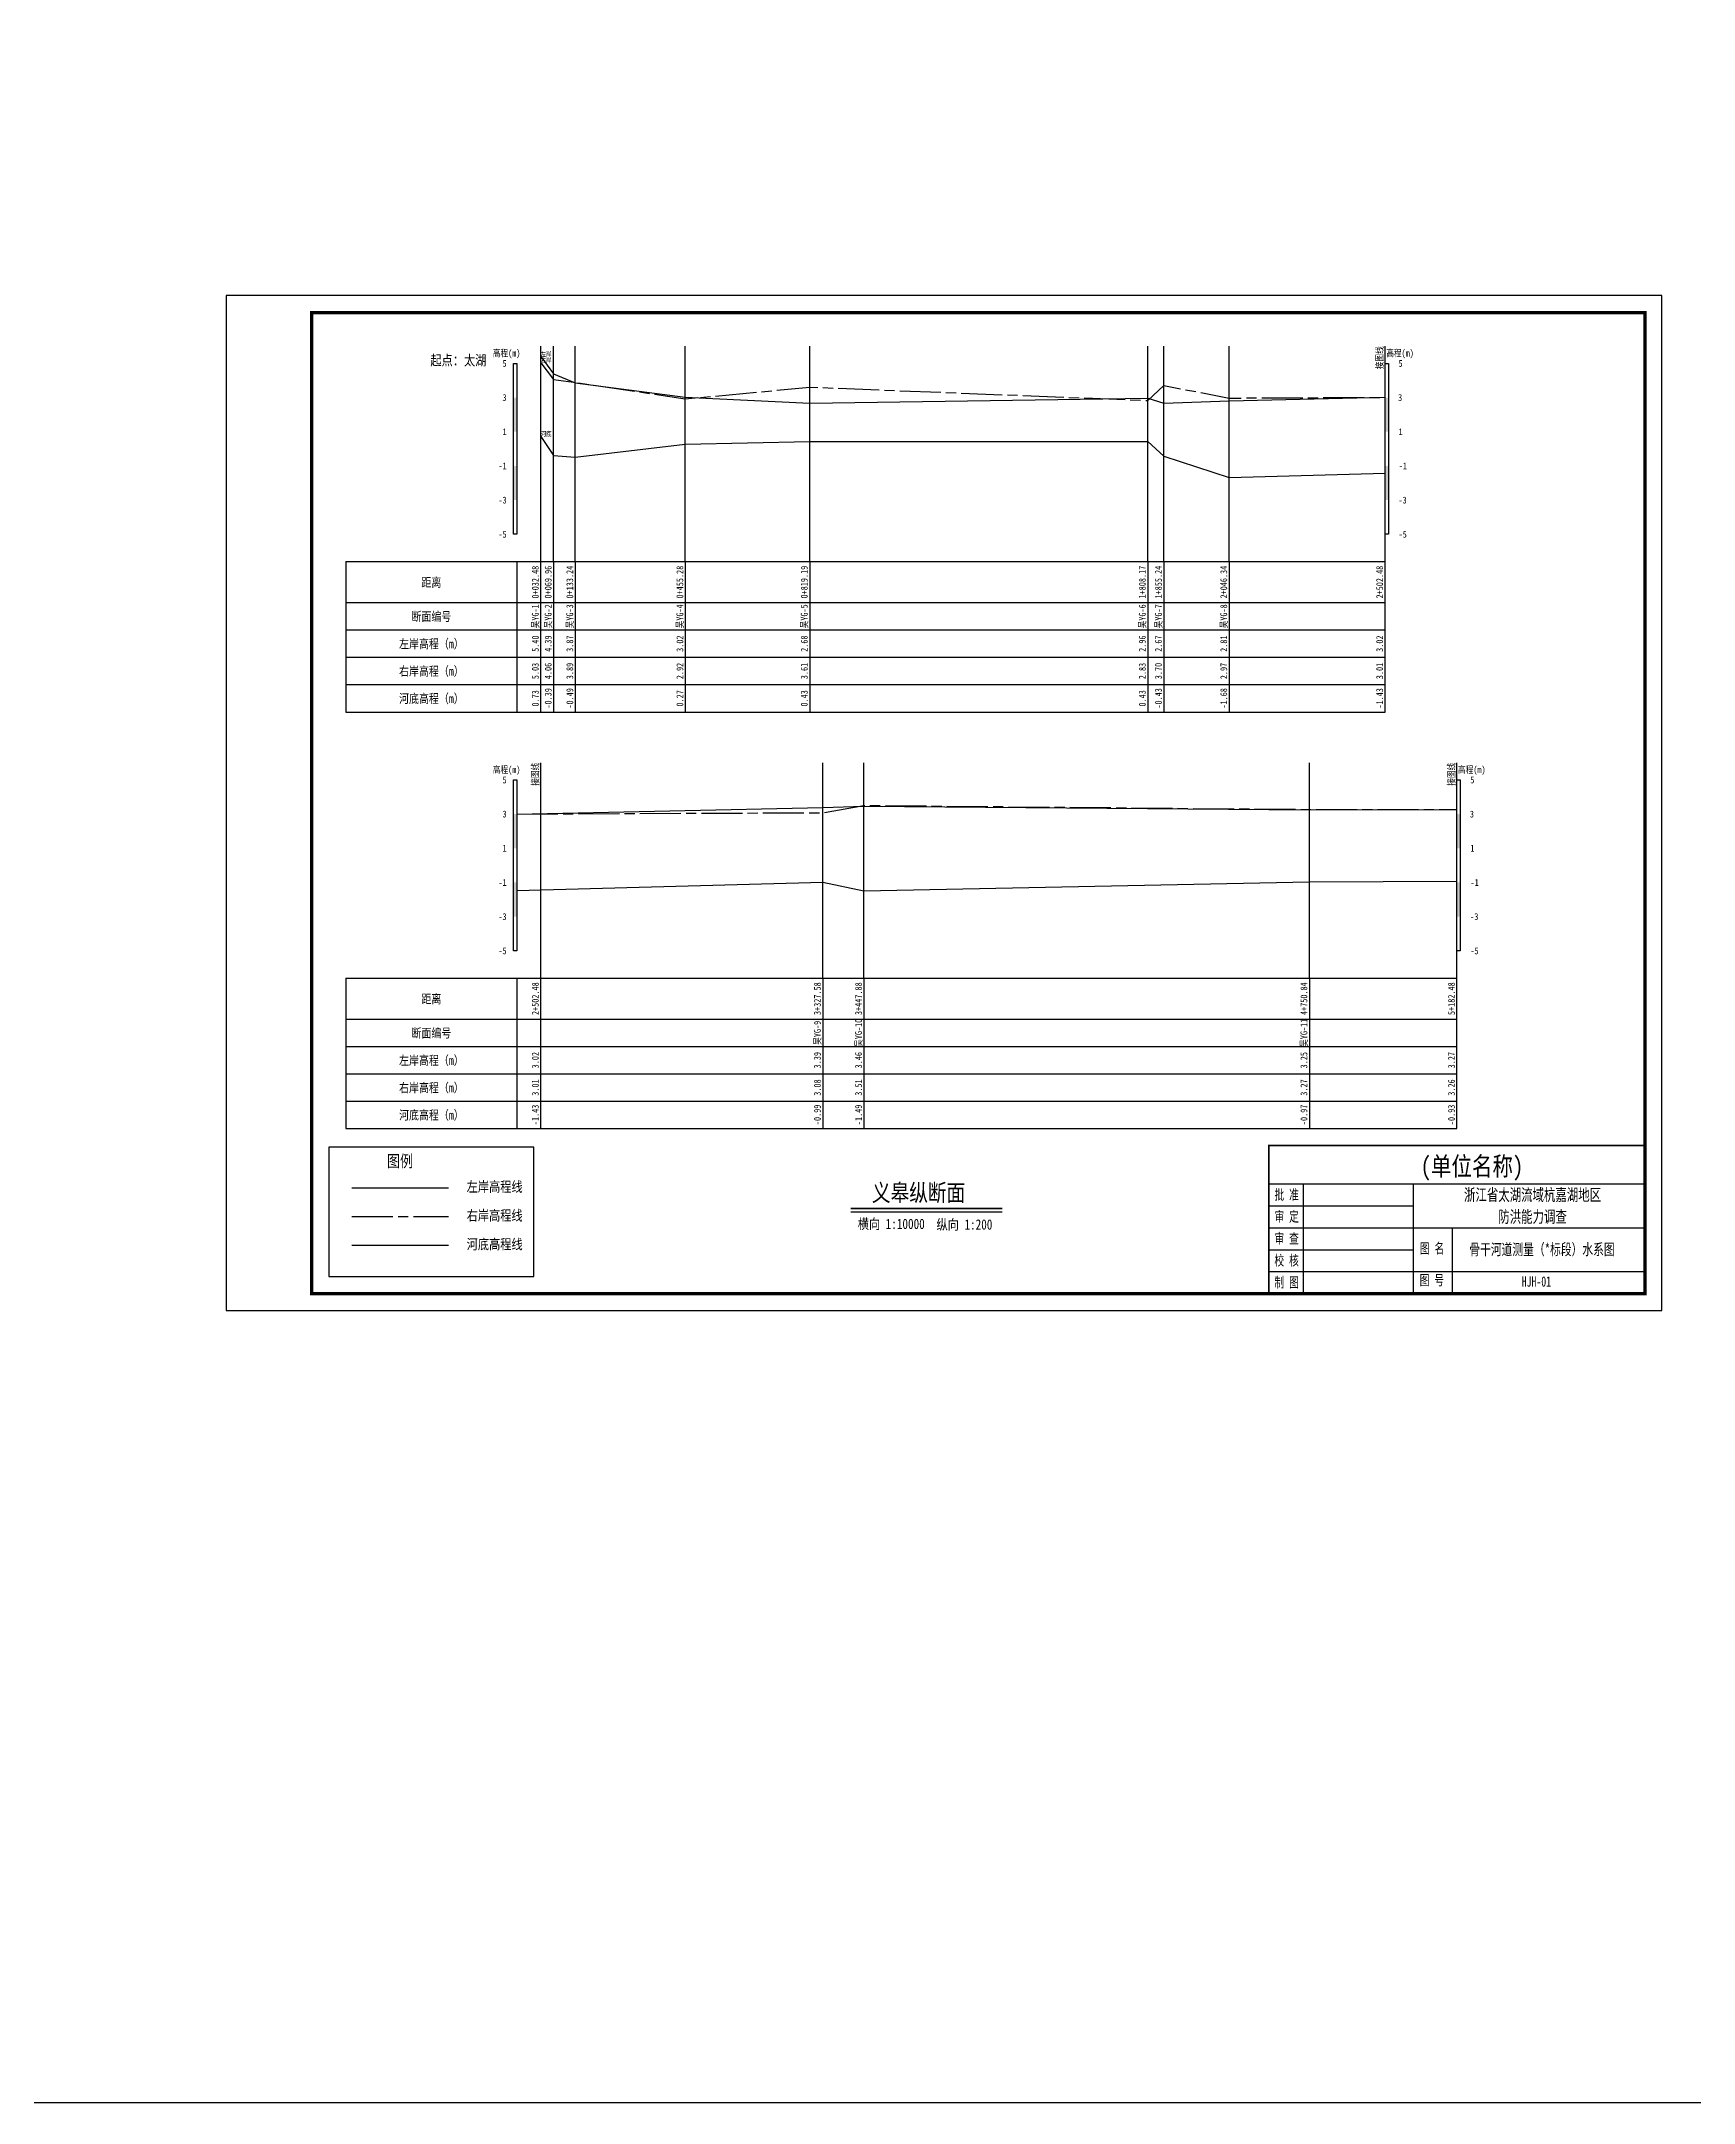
# Model space of a CAD drawing. Extents: x 529382 to 533977, y 3419784 to 3423811.
# Drawn here: x 530546 to 531030, y 3421212 to 3421815 of the extents above; entities that cross this region are included whole.
import ezdxf
from ezdxf.enums import TextEntityAlignment as Align

# ---------------------------------------------------------------- set-up
doc = ezdxf.new("R2010")
doc.units = 0
doc.header["$LTSCALE"] = 0.5
doc.linetypes.add('ACAD_ISO08W100', pattern=[36, 24, -3, 6, -3])
doc.layers.get('0').update_dxf_attribs({"linetype": 'CONTINUOUS'})
for name, color, linetype, lineweight in [('00右岸断面线', 5, 'ACAD_ISO08W100', 30), ('00左岸断面线', 6, 'CONTINUOUS', 30), ('00河底高程', 2, 'CONTINUOUS', 30), ('xxxx', 6, 'CONTINUOUS', 30)]:
    doc.layers.add(name, color=color, linetype=linetype, lineweight=lineweight)
for name, color, linetype in [('tab', 9, 'CONTINUOUS'), ('TEXT', 7, 'CONTINUOUS'), ('zdm1', 2, 'CONTINUOUS'), ('zh', 9, 'CONTINUOUS'), ('图框', 7, 'CONTINUOUS'), ('标注', 7, 'CONTINUOUS'), ('纵断面曲线名称', 7, 'CONTINUOUS'), ('高程标尺', 3, 'CONTINUOUS')]:
    doc.layers.add(name, color=color, linetype=linetype)
doc.styles.add('HZ', font='fangsong_GB2312.ttf', dxfattribs={"width": 0.8})
doc.styles.add('tk2', font='fangsong_GB2312.ttf', dxfattribs={"width": 0.8})

# ---------------------------------------------------------------- blocks, each defined once
blk = doc.blocks.new('A$C0B9647FD')
at = {"lineweight": 100, "const_width": 0.5}
blk.add_lwpolyline([(0, 43.28), (-110, 43.28), (-110, 0), (0, 0), (0, 43.28)], dxfattribs=at)
at = {"layer": 'TEXT', "color": 0}
for p, q in [((-110, 32.08, 0), (0, 32.08, 0)), ((-99.92, 32.08, 0), (-99.92, 6.42, 0)), ((-67.83, 32.08, 0), (-67.83, 6.42, 0)), ((-110, 25.67, 0), (-67.83, 25.67, 0)), ((-110, 19.25, 0), (-67.83, 19.25, 0)), ((-67.83, 19.25, 0), (0, 19.25, 0)), ((-56.35, 19.25, 0), (-56.35, 0, 0)), ((-110, 12.83, 0), (-67.83, 12.83, 0)), ((-110, 6.42, 0), (0, 6.42, 0)), ((-99.92, 6.42, 0), (-99.92, 0, 0)), ((-67.83, 6.42, 0), (-67.83, 0, 0))]:
    blk.add_line(p, q, dxfattribs=at)
at = {"layer": 'TEXT', "color": 7, "ltscale": 8, "style": 'tk2'}
for tag, p, height, width in [('浙江省水利水电技术咨询中心', (-89.53, 34.51, 0), 5.5, 0.8), ('批准', (-108.38, 27.45, 0), 3, 0.7), ('审定', (-108.38, 21.04, 0), 3, 0.7), ('审 查', (-108.38, 14.62, 0), 3, 0.7), ('图名', (-65.84, 11.75, 0), 3, 0.7), ('校 核', (-108.38, 8.2, 0), 3, 0.7), ('制 图', (-108.38, 1.79, 0), 3, 0.7), ('图号', (-65.89, 2.42, 0), 3, 0.7)]:
    blk.add_attdef(tag, p, '', height=height, dxfattribs=dict(at, width=width))
at = {"layer": 'TEXT', "color": 0, "style": 'tk2', "width": 0.7}
for tag, height, p in [('浙江省太湖流域杭嘉湖地区', 3.5, (-32.86, 28.9, -206.67)), ('防洪能力调查', 3.5, (-32.86, 22.5, -206.67)), ('骨干河道测量（*标段）水系图', 3.3, (-30.1, 12.93, -206.67)), ('HJH-01', 3, (-31.74, 3.53, -206.67))]:
    blk.add_attdef(tag, text='', height=height, dxfattribs=at).set_placement(p, align=Align.MIDDLE_CENTER)
blk = doc.blocks.new('A$C72737839')
at = {"linetype": 'Continuous'}
blk.add_lwpolyline([(59.94, 0), (59.94, 37.85), (0, 37.85)], dxfattribs=at)
at = {"linetype": 'Continuous', "flags": 128}
for points in [[(0, 37.85), (0, 0)], [(0, 0), (59.94, 0)]]:
    blk.add_lwpolyline(points, dxfattribs=at)
at = {"layer": '00右岸断面线', "color": 5, "lineweight": 30}
blk.add_line((6.73, 17.55), (35.02, 17.55), dxfattribs=at)
at = {"layer": '00河底高程', "color": 2, "lineweight": 30}
blk.add_line((6.73, 9.13), (35.02, 9.13), dxfattribs=at)
at = {"layer": 'xxxx', "color": 6, "lineweight": 30}
blk.add_line((6.73, 25.97), (35.02, 25.97), dxfattribs=at)
at = {"layer": 'tab', "color": 0, "style": 'HZ', "width": 0.8}
blk.add_text('图例', height=3.5, dxfattribs=at).set_placement((20.83, 33.8), align=Align.MIDDLE)
at = {"layer": 'zdm1', "linetype": 'Continuous', "style": 'HZ', "width": 0.8}
for s, p in [('左岸高程线', (48.5, 26.33)), ('右岸高程线', (48.5, 17.91)), ('河底高程线', (48.5, 9.49))]:
    blk.add_text(s, height=3, dxfattribs=at).set_placement(p, align=Align.MIDDLE)

msp = doc.modelspace()

# ---------------------------------------------------------------- linework, layer by layer
at = {"linetype": 'Continuous'}
msp.add_lwpolyline([(529438.33, 3422418.08), (532044.23, 3422418.08), (532044.23, 3421211.83), (529438.33, 3421211.83)], close=True, dxfattribs=at)
at = {"layer": '00右岸断面线', "flags": 128}
for points in [[(530692.28, 3421720.86), (530696.03, 3421716.01), (530702.36, 3421715.16), (530734.56, 3421710.31), (530770.95, 3421713.76), (530869.85, 3421709.86), (530874.56, 3421714.21), (530893.67, 3421710.56), (530939.28, 3421710.76)], [(530685.28, 3421588.87), (530774.79, 3421589.25), (530786.82, 3421591.4), (530917.12, 3421590.2), (530960.28, 3421590.16)]]:
    msp.add_lwpolyline(points, dxfattribs=at)
at = {"layer": '00左岸断面线', "flags": 128}
for points in [[(530692.28, 3421722.71), (530696.03, 3421717.66), (530702.36, 3421715.06), (530734.56, 3421710.81), (530770.95, 3421709.11), (530869.85, 3421710.51), (530874.56, 3421709.06), (530893.67, 3421709.76), (530939.28, 3421710.79)], [(530685.28, 3421588.78), (530774.79, 3421590.8), (530786.82, 3421591.15), (530917.12, 3421590.1), (530960.28, 3421590.2)]]:
    msp.add_lwpolyline(points, dxfattribs=at)
at = {"layer": '00河底高程', "flags": 128}
for points in [[(530692.28, 3421699.36), (530696.03, 3421693.76), (530702.36, 3421693.26), (530734.56, 3421697.06), (530770.95, 3421697.86), (530869.85, 3421697.86), (530874.56, 3421693.56), (530893.67, 3421687.31), (530939.28, 3421688.54)], [(530685.28, 3421566.49), (530774.79, 3421568.9), (530786.82, 3421566.4), (530917.12, 3421569), (530960.28, 3421569.22)]]:
    msp.add_lwpolyline(points, dxfattribs=at)
at = {"layer": 'tab'}
for p, q in [((530635.28, 3421662.71), (530939.28, 3421662.71)), ((530635.28, 3421662.71), (530635.28, 3421618.71)), ((530685.28, 3421662.71), (530685.28, 3421618.71)), ((530692.28, 3421618.71), (530692.28, 3421662.71)), ((530696.03, 3421662.71), (530696.03, 3421618.71)), ((530702.36, 3421662.71), (530702.36, 3421618.71)), ((530734.56, 3421662.71), (530734.56, 3421618.71)), ((530770.95, 3421662.71), (530770.95, 3421618.71)), ((530869.85, 3421662.71), (530869.85, 3421618.71)), ((530874.56, 3421662.71), (530874.56, 3421618.71)), ((530893.67, 3421662.71), (530893.67, 3421618.71)), ((530939.28, 3421618.71), (530939.28, 3421662.71)), ((530635.28, 3421650.71), (530939.28, 3421650.71)), ((530635.28, 3421642.71), (530939.28, 3421642.71)), ((530635.28, 3421634.71), (530939.28, 3421634.71)), ((530635.28, 3421626.71), (530939.28, 3421626.71)), ((530635.28, 3421618.71), (530939.28, 3421618.71)), ((530635.28, 3421540.85), (530960.28, 3421540.85)), ((530635.28, 3421540.85), (530635.28, 3421496.85)), ((530685.28, 3421540.85), (530685.28, 3421496.85)), ((530692.28, 3421496.85), (530692.28, 3421540.85)), ((530774.79, 3421540.85), (530774.79, 3421496.85)), ((530786.82, 3421540.85), (530786.82, 3421496.85)), ((530917.12, 3421540.85), (530917.12, 3421496.85)), ((530960.28, 3421496.85), (530960.28, 3421540.85)), ((530635.28, 3421528.85), (530960.28, 3421528.85)), ((530635.28, 3421520.85), (530960.28, 3421520.85)), ((530635.28, 3421512.85), (530960.28, 3421512.85)), ((530635.28, 3421504.85), (530960.28, 3421504.85)), ((530635.28, 3421496.85), (530960.28, 3421496.85))]:
    msp.add_line(p, q, dxfattribs=at)
at = {"layer": 'zh', "color": 6}
for p, q in [((530692.28, 3421662.71), (530692.28, 3421725.71)), ((530696.03, 3421662.71), (530696.03, 3421725.71)), ((530702.36, 3421662.71), (530702.36, 3421725.71)), ((530734.56, 3421662.71), (530734.56, 3421725.71)), ((530770.95, 3421662.71), (530770.95, 3421725.71)), ((530869.85, 3421662.71), (530869.85, 3421725.71)), ((530874.56, 3421662.71), (530874.56, 3421725.71)), ((530893.67, 3421662.71), (530893.67, 3421725.71)), ((530774.79, 3421540.85), (530774.79, 3421603.85)), ((530786.82, 3421540.85), (530786.82, 3421603.85)), ((530917.12, 3421540.85), (530917.12, 3421603.85))]:
    msp.add_line(p, q, dxfattribs=at)
at = {"layer": 'zh'}
for p, q in [((530939.28, 3421662.71), (530939.28, 3421725.71)), ((530692.28, 3421540.85), (530692.28, 3421603.85)), ((530960.28, 3421540.85), (530960.28, 3421603.85))]:
    msp.add_line(p, q, dxfattribs=at)
at = {"layer": '图框', "flags": 128}
msp.add_lwpolyline([(530600.28, 3421443.57), (531020.28, 3421443.57), (531020.28, 3421740.57), (530600.28, 3421740.57)], close=True, dxfattribs=at)
at = {"layer": '图框', "const_width": 1, "flags": 128}
msp.add_lwpolyline([(530625.28, 3421448.57), (531015.28, 3421448.57), (531015.28, 3421735.57), (530625.28, 3421735.57)], close=True, dxfattribs=at)
at = {"layer": '图框', "color": 0, "const_width": 0.5, "flags": 128}
msp.add_lwpolyline([(530782.96, 3421473.47), (530827.3, 3421473.47)], dxfattribs=at)
at = {"layer": '图框', "color": 0, "flags": 128}
msp.add_lwpolyline([(530782.96, 3421472.47), (530827.3, 3421472.47)], dxfattribs=at)
at = {"layer": '高程标尺', "flags": 128}
for points in [[(530684.28, 3421670.71), (530684.28, 3421720.71), (530685.28, 3421720.71), (530685.28, 3421670.71)], [(530939.28, 3421670.71), (530939.28, 3421720.71), (530940.28, 3421720.71), (530940.28, 3421670.71)], [(530684.28, 3421548.85), (530684.28, 3421598.85), (530685.28, 3421598.85), (530685.28, 3421548.85)], [(530960.28, 3421548.85), (530960.28, 3421598.85), (530961.28, 3421598.85), (530961.28, 3421548.85)]]:
    msp.add_lwpolyline(points, close=True, dxfattribs=at)
at = {"layer": '高程标尺'}
for points in [[(530684.28, 3421700.71), (530685.28, 3421700.71), (530684.28, 3421710.71), (530685.28, 3421710.71)], [(530939.28, 3421700.71), (530940.28, 3421700.71), (530939.28, 3421710.71), (530940.28, 3421710.71)], [(530684.28, 3421680.71), (530685.28, 3421680.71), (530684.28, 3421690.71), (530685.28, 3421690.71)], [(530939.28, 3421680.71), (530940.28, 3421680.71), (530939.28, 3421690.71), (530940.28, 3421690.71)], [(530684.28, 3421578.85), (530685.28, 3421578.85), (530684.28, 3421588.85), (530685.28, 3421588.85)], [(530960.28, 3421578.85), (530961.28, 3421578.85), (530960.28, 3421588.85), (530961.28, 3421588.85)], [(530684.28, 3421558.85), (530685.28, 3421558.85), (530684.28, 3421568.85), (530685.28, 3421568.85)], [(530960.28, 3421558.85), (530961.28, 3421558.85), (530960.28, 3421568.85), (530961.28, 3421568.85)]]:
    msp.add_solid(points, dxfattribs=at)

# ---------------------------------------------------------------- block references
at = {"layer": '图框', "linetype": 'Continuous'}
msp.add_blockref('A$C72737839', (530630.28, 3421453.57), dxfattribs=at)
msp.add_blockref('A$C0B9647FD', (531015.28, 3421448.57), dxfattribs=at).add_auto_attribs({'图号': '图 号', '图名': '图 名', '批准': '批 准', '校 核': '校 核', '审 查': '审 查', '审定': '审 定', '制 图': '制 图', '浙江省水利水电技术咨询中心': '        (单位名称)', 'HJH-01': 'HJH-01', '骨干河道测量（*标段）水系图': '骨干河道测量（*标段）水系图', '浙江省太湖流域杭嘉湖地区': '浙江省太湖流域杭嘉湖地区', '防洪能力调查': '防洪能力调查'})

# ---------------------------------------------------------------- texts
at = {"layer": 'tab', "color": 3, "style": 'HZ', "width": 0.8}
for s, p in [('0+032.48', (530692.28, 3421656.71)), ('0+069.96', (530696.03, 3421656.71)), ('0+133.24', (530702.36, 3421656.71)), ('0+455.28', (530734.56, 3421656.71)), ('0+819.19', (530770.95, 3421656.71)), ('1+808.17', (530869.85, 3421656.71)), ('1+855.24', (530874.56, 3421656.71)), ('2+046.34', (530893.67, 3421656.71)), ('2+502.48', (530939.28, 3421656.71)), ('吴YG-1', (530692.28, 3421646.71)), ('吴YG-2', (530696.03, 3421646.71)), ('吴YG-3', (530702.36, 3421646.71)), ('吴YG-4', (530734.56, 3421646.71)), ('吴YG-5', (530770.95, 3421646.71)), ('吴YG-6', (530869.85, 3421646.71)), ('吴YG-7', (530874.56, 3421646.71)), ('吴YG-8', (530893.67, 3421646.71)), ('5.40', (530692.28, 3421638.71)), ('4.39', (530696.03, 3421638.71)), ('3.87', (530702.36, 3421638.71)), ('3.02', (530734.56, 3421638.71)), ('2.68', (530770.95, 3421638.71)), ('2.96', (530869.85, 3421638.71)), ('2.67', (530874.56, 3421638.71)), ('2.81', (530893.67, 3421638.71)), ('3.02', (530939.28, 3421638.71)), ('5.03', (530692.28, 3421630.71)), ('4.06', (530696.03, 3421630.71)), ('3.89', (530702.36, 3421630.71)), ('2.92', (530734.56, 3421630.71)), ('3.61', (530770.95, 3421630.71)), ('2.83', (530869.85, 3421630.71)), ('3.70', (530874.56, 3421630.71)), ('2.97', (530893.67, 3421630.71)), ('3.01', (530939.28, 3421630.71)), ('0.73', (530692.28, 3421622.71)), ('-0.39', (530696.03, 3421622.71)), ('-0.49', (530702.36, 3421622.71)), ('0.27', (530734.56, 3421622.71)), ('0.43', (530770.95, 3421622.71)), ('0.43', (530869.85, 3421622.71)), ('-0.43', (530874.56, 3421622.71)), ('-1.68', (530893.67, 3421622.71)), ('-1.43', (530939.28, 3421622.71)), ('2+502.48', (530692.28, 3421534.85)), ('3+327.58', (530774.79, 3421534.85)), ('3+447.88', (530786.82, 3421534.85)), ('4+750.84', (530917.12, 3421534.85)), ('5+182.48', (530960.28, 3421534.85)), ('吴YG-9', (530774.79, 3421524.85)), ('吴YG-10', (530786.82, 3421524.85)), ('吴YG-11', (530917.12, 3421524.85)), ('3.02', (530692.28, 3421516.85)), ('3.39', (530774.79, 3421516.85)), ('3.46', (530786.82, 3421516.85)), ('3.25', (530917.12, 3421516.85)), ('3.27', (530960.28, 3421516.85)), ('3.01', (530692.28, 3421508.85)), ('3.08', (530774.79, 3421508.85)), ('3.51', (530786.82, 3421508.85)), ('3.27', (530917.12, 3421508.85)), ('3.26', (530960.28, 3421508.85)), ('-1.43', (530692.28, 3421500.85)), ('-0.99', (530774.79, 3421500.85)), ('-1.49', (530786.82, 3421500.85)), ('-0.97', (530917.12, 3421500.85)), ('-0.93', (530960.28, 3421500.85))]:
    msp.add_text(s, height=2, rotation=90, dxfattribs=at).set_placement(p, align=Align.BOTTOM_CENTER)
for s, p in [('距离', (530660.28, 3421656.71)), ('断面编号', (530660.28, 3421646.71)), ('左岸高程（m）', (530660.28, 3421638.71)), ('右岸高程（m）', (530660.28, 3421630.71)), ('河底高程（m）', (530660.28, 3421622.71)), ('距离', (530660.28, 3421534.85)), ('断面编号', (530660.28, 3421524.85)), ('左岸高程（m）', (530660.28, 3421516.85)), ('右岸高程（m）', (530660.28, 3421508.85)), ('河底高程（m）', (530660.28, 3421500.85))]:
    msp.add_text(s, height=2.666, dxfattribs=at).set_placement(p, align=Align.MIDDLE)
at = {"layer": 'zh', "color": 3, "style": 'HZ', "width": 0.8}
for p in [(530939.28, 3421725.71), (530692.28, 3421603.85), (530960.28, 3421603.85)]:
    msp.add_text('接图线', height=2, rotation=90, dxfattribs=at).set_placement(p, align=Align.BOTTOM_RIGHT)
at = {"layer": '图框', "color": 0, "style": 'HZ', "width": 0.8}
msp.add_text('义皋纵断面', height=5, dxfattribs=at).set_placement((530802.8, 3421478.17), align=Align.MIDDLE)
for s, p in [('横向 1:10000', (530785, 3421467.46)), ('纵向 1:200', (530808.05, 3421467.28))]:
    msp.add_text(s, height=3, dxfattribs=at).set_placement(p)
at = {"layer": '标注', "linetype": 'Continuous', "style": 'HZ', "width": 0.8}
msp.add_text('起点：太湖', height=3, dxfattribs=at).set_placement((530668.17, 3421721.65), align=Align.MIDDLE)
at = {"layer": '纵断面曲线名称', "color": 2, "style": 'HZ', "width": 0.8}
msp.add_text('左岸', height=1.4, dxfattribs=at).set_placement((530692.28, 3421722.71))
at = {"layer": '纵断面曲线名称', "color": 3, "style": 'HZ', "width": 0.8}
msp.add_text('右岸', height=1.4, dxfattribs=at).set_placement((530692.28, 3421720.86))
at = {"layer": '纵断面曲线名称', "color": 4, "style": 'HZ', "width": 0.8}
msp.add_text('河底', height=1.4, dxfattribs=at).set_placement((530692.28, 3421699.36))
at = {"layer": '高程标尺', "style": 'HZ', "width": 0.8}
for p in [(530682.28, 3421722.71), (530943.65, 3421722.71), (530682.28, 3421600.85), (530964.65, 3421600.85)]:
    msp.add_text('高程(m)', height=2, dxfattribs=at).set_placement(p, align=Align.CENTER)
for s, p in [('5', (530682.28, 3421720.71)), ('5', (530944.4, 3421720.71)), ('3', (530682.28, 3421710.71)), ('3', (530944.29, 3421710.71)), ('1', (530682.28, 3421700.71)), ('1', (530944.42, 3421700.71)), ('-1', (530682.28, 3421690.71)), ('-1', (530945.69, 3421690.71)), ('-3', (530682.28, 3421680.71)), ('-3', (530945.58, 3421680.71)), ('-5', (530682.28, 3421670.71)), ('-5', (530945.63, 3421670.71)), ('5', (530682.28, 3421598.85)), ('5', (530965.4, 3421598.85)), ('3', (530682.28, 3421588.85)), ('3', (530965.29, 3421588.85)), ('1', (530682.28, 3421578.85)), ('1', (530965.42, 3421578.85)), ('-1', (530682.28, 3421568.85)), ('-1', (530966.69, 3421568.85)), ('-3', (530682.28, 3421558.85)), ('-3', (530966.58, 3421558.85)), ('-5', (530682.28, 3421548.85)), ('-5', (530966.63, 3421548.85))]:
    msp.add_text(s, height=2, dxfattribs=at).set_placement(p, align=Align.MIDDLE_RIGHT)

doc.saveas('drawing.dxf')
